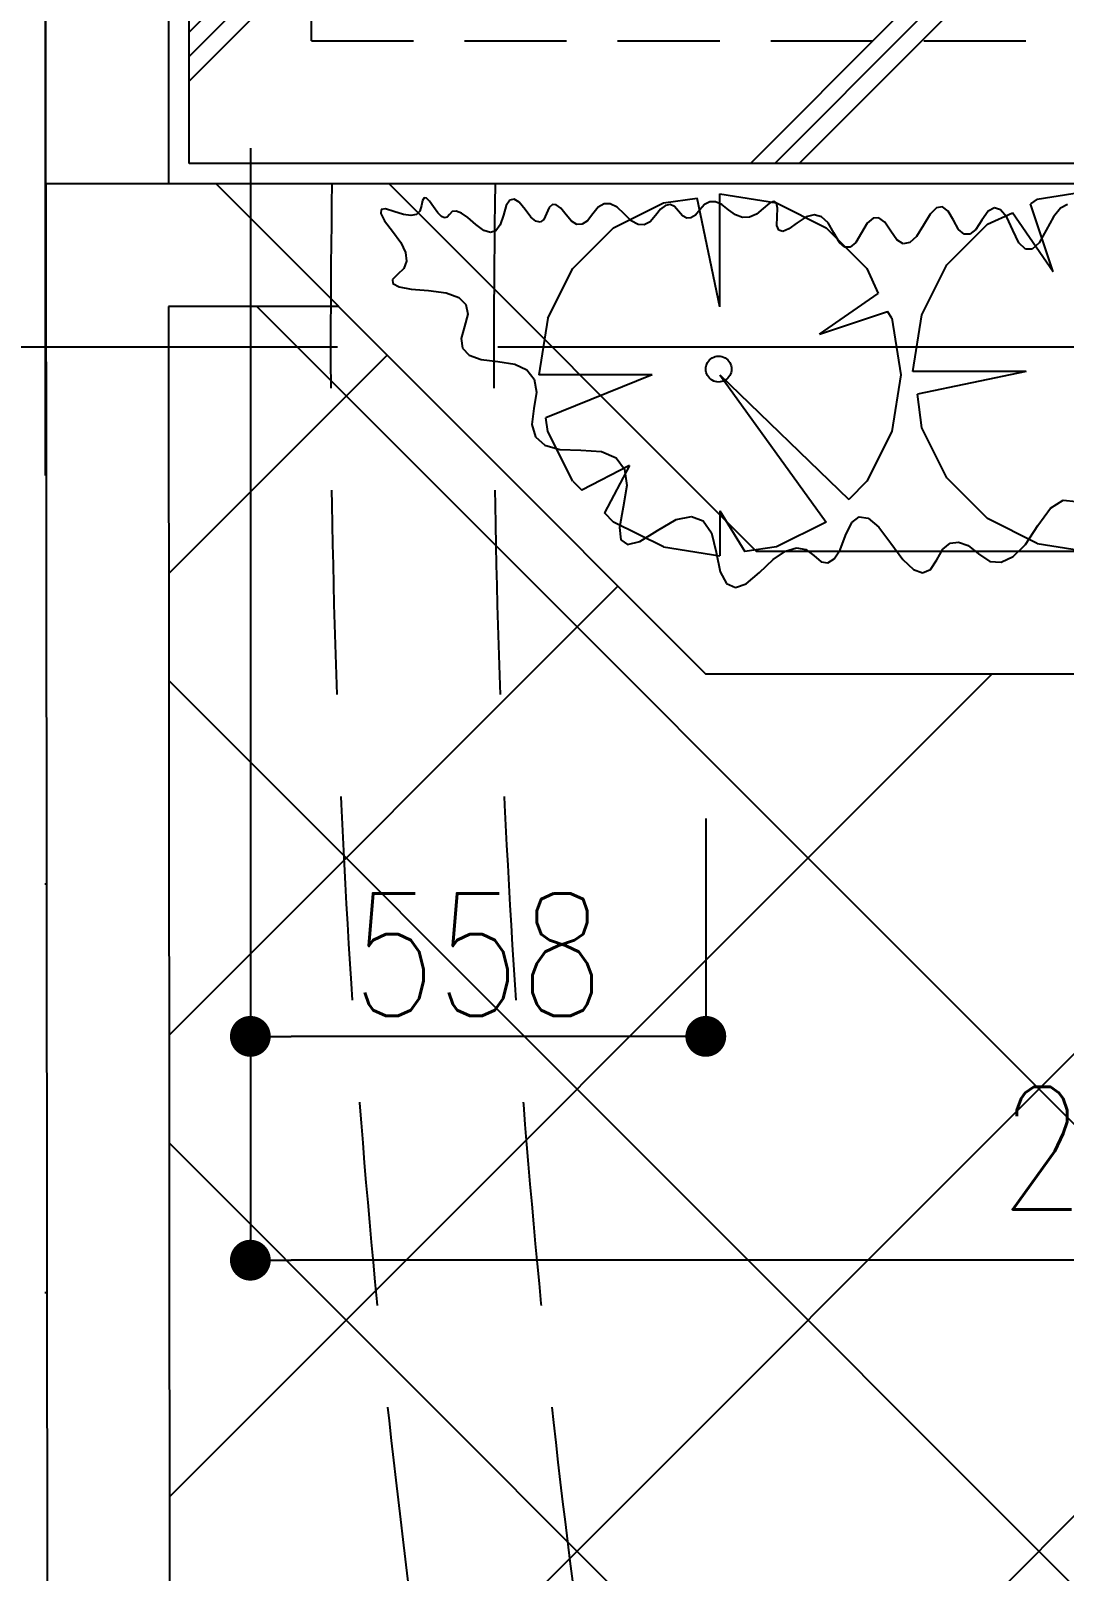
# Model space of a CAD drawing. Header units: millimetres. Extents: x 15495 to 166182, y -39946 to 18307.
# Drawn here: x 27472 to 28738, y -29577 to -27691 of the extents above; entities that cross this region are included whole.
import ezdxf

# ---------------------------------------------------------------- set-up
doc = ezdxf.new("R2010")
doc.units = ezdxf.units.MM
doc.header["$LTSCALE"] = 1000
for name, pattern in [('CENTER', [2, 1.25, -0.25, 0.25, -0.25]), ('DASHED', [0.75, 0.5, -0.25]), ('DASHED2', [0.375, 0.25, -0.125]), ('DIVIDEX2', [2.5, 1, -0.5, 0, -0.5, 0, -0.5])]:
    doc.linetypes.add(name, pattern=pattern)
doc.layers.get('0').update_dxf_attribs({"linetype": 'CONTINUOUS'})
for name, color, linetype in [('1F-A_GARD-100', 3, 'CONTINUOUS'), ('1F-A_GARD-50', 3, 'CONTINUOUS'), ('1F-A_SITE-100', 1, 'DIVIDEX2'), ('1F-A_SITE-50', 1, 'DIVIDEX2'), ('1F-E_DIM-50', 3, 'CONTINUOUS'), ('1F-E_GRID-100', 1, 'CENTER'), ('1F-E_GRID-50', 1, 'CENTER'), ('1F-F_FINI1-100', 190, 'CONTINUOUS'), ('1F-F_FINI1-50', 190, 'CONTINUOUS'), ('1F-F_HAT1-50', 9, 'CONTINUOUS'), ('1F-F_HIDE-100', 12, 'CONTINUOUS'), ('1F-F_HIDE-50', 12, 'CONTINUOUS'), ('1F-F_LAY2-100', 6, 'CONTINUOUS'), ('1F-F_LAY2-50', 6, 'CONTINUOUS'), ('1F-R_EWALL-50', 7, 'CONTINUOUS'), ('K-A_GARD', 3, 'CONTINUOUS')]:
    doc.layers.add(name, color=color, linetype=linetype)
doc.styles.add('DIM', font='romans.shx', dxfattribs={"width": 0.8, "bigfont": 'bigfont.shx'})
doc.dimstyles.new('DIM50_3_3', dxfattribs={"dimscale": 50, "dimtxt": 3, "dimasz": 1, "dimexe": 0, "dimexo": 1, "dimgap": 0.5, "dimtad": 1, "dimdec": 1, "dimdsep": 46, "dimlunit": 6, "dimtxsty": 'DIM', "dimblk1": 'DOT', "dimblk2": 'DOT', "dimsah": 1, "dimcen": 1, "dimclrd": 256, "dimclre": 256, "dimclrt": 256, "dimadec": 0, "dimazin": 0, "dimtfac": 1, "dimtdec": 1, "dimtix": 1, "dimtmove": 2, "dimatfit": 3, "dimldrblk": 'DOT', "dimfxl": 1, "dimtvp": 0.833333, "dimtolj": 1, "dimarcsym": 0})

# ---------------------------------------------------------------- blocks, each defined once
blk = doc.blocks.new('1F-BLOCK_100')
at = {"layer": '1F-A_GARD-100'}
for p, q in [((-2550.45, 6700), (-2546.37, 2116.82)), ((-2400, 6700), (-2550.45, 6700)), ((-2342, 6700), (-1742, 6100)), ((-2129.87, 6700), (-1679.87, 6250)), ((-2089.27, 6679.81), (-2090.36, 6673.49)), ((-2087.25, 6682.83), (-2089.27, 6679.81)), ((-2084.28, 6682.52), (-2087.25, 6682.83)), ((-2080.37, 6678.89), (-2084.28, 6682.52)), ((-2075.51, 6671.95), (-2080.37, 6678.89)), ((-1982.06, 6680.06), (-1986.49, 6673.47)), ((-1976.74, 6681.49), (-1982.06, 6680.06)), ((-1970.51, 6677.77), (-1976.74, 6681.49)), ((-1963.38, 6668.88), (-1970.51, 6677.77)), ((-1866.68, 6675.78), (-1873.83, 6671.6)), ((-1859, 6675.78), (-1866.68, 6675.78)), ((-1850.79, 6671.6), (-1859, 6675.78)), ((-1737.08, 6677.95), (-1743.53, 6674.76)), ((-1730.01, 6677.95), (-1737.08, 6677.95)), ((-1722.33, 6674.76), (-1730.01, 6677.95)), ((-1664.15, 6676.37), (-1671.54, 6669.9)), ((-1658.76, 6678.59), (-1664.15, 6676.37)), ((-1655.39, 6676.54), (-1658.76, 6678.59)), ((-1654.01, 6670.23), (-1655.39, 6676.54)), ((-2139.88, 6668.61), (-2140.19, 6663.8)), ((-2140.19, 6663.8), (-2135.46, 6655.01)), ((-2134.54, 6669.45), (-2139.88, 6668.61)), ((-2124.15, 6666.32), (-2134.54, 6669.45)), ((-2112.48, 6662.51), (-2124.15, 6666.32)), ((-2103.26, 6661.32), (-2112.48, 6662.51)), ((-2096.5, 6662.75), (-2103.26, 6661.32)), ((-2092.2, 6666.81), (-2096.5, 6662.75)), ((-2090.36, 6673.49), (-2092.2, 6666.81)), ((-2070.47, 6664.7), (-2075.51, 6671.95)), ((-2066.01, 6660.15), (-2070.47, 6664.7)), ((-2062.12, 6658.31), (-2066.01, 6660.15)), ((-2058.8, 6659.17), (-2062.12, 6658.31)), ((-2056.06, 6662.73), (-2058.8, 6659.17)), ((-2052.8, 6666.18), (-2056.06, 6662.73)), ((-2047.95, 6666.67), (-2052.8, 6666.18)), ((-2041.49, 6664.21), (-2047.95, 6666.67)), ((-2033.45, 6658.8), (-2041.49, 6664.21)), ((-2023.8, 6650.45), (-2033.45, 6658.8)), ((-1990.01, 6661.71), (-1993.82, 6649.79)), ((-1986.49, 6673.47), (-1990.01, 6661.71)), ((-1956.28, 6659.5), (-1963.38, 6668.88)), ((-1950.11, 6654.3), (-1956.28, 6659.5)), ((-1937.27, 6663.76), (-1940.61, 6656.43)), ((-1934.02, 6671.23), (-1937.27, 6663.76)), ((-1929.98, 6674.82), (-1934.02, 6671.23)), ((-1925.17, 6674.51), (-1929.98, 6674.82)), ((-1919.58, 6670.31), (-1925.17, 6674.51)), ((-1913.21, 6662.22), (-1919.58, 6670.31)), ((-1906.49, 6654.24), (-1913.21, 6662.22)), ((-1880.44, 6663.25), (-1886.83, 6654.85)), ((-1873.83, 6671.6), (-1880.44, 6663.25)), ((-1842.04, 6663.25), (-1850.79, 6671.6)), ((-1833.3, 6654.81), (-1842.04, 6663.25)), ((-1803.64, 6661.2), (-1810.26, 6653.58)), ((-1797.43, 6669.12), (-1803.64, 6661.2)), ((-1791.52, 6673.65), (-1797.43, 6669.12)), ((-1785.88, 6674.78), (-1791.52, 6673.65)), ((-1780.54, 6672.5), (-1785.88, 6674.78)), ((-1775.48, 6666.83), (-1780.54, 6672.5)), ((-1770.5, 6660.99), (-1775.48, 6666.83)), ((-1765.4, 6658.23), (-1770.5, 6660.99)), ((-1760.18, 6658.54), (-1765.4, 6658.23)), ((-1754.84, 6661.92), (-1760.18, 6658.54)), ((-1749.37, 6668.37), (-1754.84, 6661.92)), ((-1743.53, 6674.76), (-1749.37, 6668.37)), ((-1714.04, 6668.37), (-1722.33, 6674.76)), ((-1705.46, 6662.04), (-1714.04, 6668.37)), ((-1696.92, 6659.03), (-1705.46, 6662.04)), ((-1688.42, 6659.33), (-1696.92, 6659.03)), ((-1679.96, 6662.96), (-1688.42, 6659.33)), ((-1671.54, 6669.9), (-1679.96, 6662.96)), ((-1654.98, 6649.22), (-1654.65, 6659.66)), ((-1654.65, 6659.66), (-1654.01, 6670.23)), ((-1619.09, 6659.87), (-1630.07, 6652.49)), ((-1609.1, 6662.32), (-1619.09, 6659.87)), ((-1600.09, 6659.87), (-1609.1, 6662.32)), ((-1592.06, 6652.49), (-1600.09, 6659.87)), ((-1537.13, 6658.23), (-1544.22, 6652.08)), ((-1529.97, 6658.64), (-1537.13, 6658.23)), ((-1522.72, 6653.31), (-1529.97, 6658.64)), ((-1467.09, 6663.1), (-1475.45, 6649.42)), ((-1459.23, 6670.56), (-1467.09, 6663.1)), ((-1451.86, 6671.79), (-1459.23, 6670.56)), ((-1444.97, 6666.79), (-1451.86, 6671.79)), ((-1438.58, 6655.57), (-1444.97, 6666.79)), ((-1396.03, 6666.54), (-1403.77, 6655.57)), ((-1388.37, 6670.8), (-1396.03, 6666.54)), ((-1380.79, 6668.35), (-1388.37, 6670.8)), ((-1373.29, 6659.17), (-1380.79, 6668.35)), ((-1365.88, 6643.28), (-1373.29, 6659.17)), ((-1316.03, 6659.62), (-1324.92, 6643.28)), ((-1307.39, 6670.15), (-1316.03, 6659.62)), ((-1298.99, 6674.86), (-1307.39, 6670.15)), ((-2135.46, 6655.01), (-2125.69, 6642.25)), ((-2125.69, 6642.25), (-2115.61, 6628.33)), ((-2014.09, 6643.03), (-2023.8, 6650.45)), ((-2005.86, 6640.45), (-2014.09, 6643.03)), ((-1999.1, 6642.71), (-2005.86, 6640.45)), ((-1993.82, 6649.79), (-1999.1, 6642.71)), ((-1944.89, 6653.27), (-1950.11, 6654.3)), ((-1940.61, 6656.43), (-1944.89, 6653.27)), ((-1899.86, 6650.34), (-1906.49, 6654.24)), ((-1893.3, 6650.55), (-1899.86, 6650.34)), ((-1886.83, 6654.85), (-1893.3, 6650.55)), ((-1825.08, 6650.39), (-1833.3, 6654.81)), ((-1817.4, 6649.98), (-1825.08, 6650.39)), ((-1810.26, 6653.58), (-1817.4, 6649.98)), ((-1652.68, 6643.28), (-1654.98, 6649.22)), ((-1647.77, 6641.84), (-1652.68, 6643.28)), ((-1640.23, 6644.92), (-1647.77, 6641.84)), ((-1630.07, 6652.49), (-1640.23, 6644.92)), ((-1585.02, 6640.21), (-1592.06, 6652.49)), ((-1578.42, 6628.41), (-1585.02, 6640.21)), ((-1551.22, 6640.21), (-1558.15, 6628.41)), ((-1544.22, 6652.08), (-1551.22, 6640.21)), ((-1515.38, 6642.25), (-1522.72, 6653.31)), ((-1507.89, 6631.4), (-1515.38, 6642.25)), ((-1475.45, 6649.42), (-1483.93, 6635.7)), ((-1432.28, 6644.1), (-1438.58, 6655.57)), ((-1425.64, 6638.36), (-1432.28, 6644.1)), ((-1418.68, 6638.36), (-1425.64, 6638.36)), ((-1411.39, 6644.1), (-1418.68, 6638.36)), ((-1403.77, 6655.57), (-1411.39, 6644.1)), ((-1358.34, 6627.88), (-1365.88, 6643.28)), ((-1324.92, 6643.28), (-1333.77, 6627.88)), ((-2115.61, 6628.33), (-2109.96, 6616.04)), ((-1571.75, 6622.51), (-1578.42, 6628.41)), ((-1564.99, 6622.51), (-1571.75, 6622.51)), ((-1558.15, 6628.41), (-1564.99, 6622.51)), ((-1500.15, 6626.69), (-1507.89, 6631.4)), ((-1492.16, 6628.12), (-1500.15, 6626.69)), ((-1483.93, 6635.7), (-1492.16, 6628.12)), ((-1350.48, 6620.18), (-1358.34, 6627.88)), ((-1342.29, 6620.18), (-1350.48, 6620.18)), ((-1333.77, 6627.88), (-1342.29, 6620.18)), ((-2108.73, 6605.39), (-2111.93, 6596.38)), ((-2109.96, 6616.04), (-2108.73, 6605.39)), ((-2119.54, 6589.01), (-2125.89, 6582.99)), ((-2125.89, 6582.99), (-2125.28, 6578.03)), ((-2111.93, 6596.38), (-2119.54, 6589.01)), ((-2125.28, 6578.03), (-2117.7, 6574.14)), ((-2117.7, 6574.14), (-2103.16, 6571.31)), ((-2103.16, 6571.31), (-2081.66, 6569.55)), ((-2081.66, 6569.55), (-2059.91, 6566.81)), ((-2059.91, 6566.81), (-2044.63, 6561.03)), ((-2400.32, 6550), (-2396.5, 2266.69)), ((-2192, 6550), (-2400.32, 6550)), ((-2044.63, 6561.03), (-2035.82, 6552.22)), ((-2035.82, 6552.22), (-2033.49, 6540.39)), ((-2037.62, 6525.52), (-2041.88, 6510.69)), ((-2033.49, 6540.39), (-2037.62, 6525.52)), ((-2041.88, 6510.69), (-2039.92, 6498.98)), ((-2039.92, 6498.98), (-2031.73, 6490.37)), ((-2031.73, 6490.37), (-2017.31, 6484.89)), ((-2017.31, 6484.89), (-1996.66, 6482.51)), ((-1996.66, 6482.51), (-1975.9, 6479.56)), ((-1975.9, 6479.56), (-1961.11, 6472.35)), ((-1961.11, 6472.35), (-1952.3, 6460.88)), ((-1952.3, 6460.88), (-1949.48, 6445.15)), ((-1949.48, 6445.15), (-1952.63, 6425.17)), ((-1952.63, 6425.17), (-1955.25, 6405.42)), ((-1955.25, 6405.42), (-1950.83, 6390.43)), ((-1950.83, 6390.43), (-1939.36, 6380.19)), ((-1939.36, 6380.19), (-1920.85, 6374.7)), ((-1920.85, 6374.7), (-1895.29, 6373.97)), ((-1895.29, 6373.97), (-1869.93, 6372.49)), ((-1869.93, 6372.49), (-1852.03, 6364.79)), ((-1852.03, 6364.79), (-1841.59, 6350.86)), ((-1841.59, 6350.86), (-1838.6, 6330.71)), ((-1838.6, 6330.71), (-1843.06, 6304.33)), ((-1843.06, 6304.33), (-1847.94, 6279.59)), ((-1335.16, 6281.81), (-1319.6, 6303.11)), ((-1319.6, 6303.11), (-1304.03, 6312.94)), ((-1304.03, 6312.94), (-1288.47, 6311.3)), ((-1847.94, 6279.59), (-1846.18, 6264.36)), ((-1801.08, 6275.66), (-1778.22, 6289.02)), ((-1778.22, 6289.02), (-1759.63, 6293.03)), ((-1759.63, 6293.03), (-1745.29, 6287.7)), ((-1745.29, 6287.7), (-1735.22, 6273.04)), ((-1570.68, 6269.52), (-1563.23, 6285.53)), ((-1563.23, 6285.53), (-1553.97, 6292.62)), ((-1553.97, 6292.62), (-1542.91, 6290.78)), ((-1542.91, 6290.78), (-1530.05, 6280)), ((-1530.05, 6280), (-1515.38, 6260.3)), ((-1350.52, 6258.79), (-1335.16, 6281.81)), ((-1846.18, 6264.36), (-1837.78, 6258.62)), ((-1837.78, 6258.62), (-1822.75, 6262.39)), ((-1822.75, 6262.39), (-1801.08, 6275.66)), ((-1735.22, 6273.04), (-1729.4, 6249.04)), ((-1577.48, 6252.15), (-1570.68, 6269.52)), ((-1442.52, 6260.14), (-1432.28, 6261.57)), ((-1432.28, 6261.57), (-1420.73, 6257.19)), ((-1729.4, 6249.04), (-1724.32, 6225.12)), ((-100, 6250), (-1679.87, 6250)), ((-1659.4, 6240.35), (-1644.37, 6250.35)), ((-1644.37, 6250.35), (-1631.06, 6254.44)), ((-1631.06, 6254.44), (-1619.46, 6252.64)), ((-1619.46, 6252.64), (-1609.59, 6244.94)), ((-1609.59, 6244.94), (-1600.83, 6237.41)), ((-1584.77, 6241.01), (-1577.48, 6252.15)), ((-1515.38, 6260.3), (-1500.68, 6240.15)), ((-1459.06, 6239.82), (-1451.45, 6252.89)), ((-1451.45, 6252.89), (-1442.52, 6260.14)), ((-1420.73, 6257.19), (-1407.86, 6246.99)), ((-1407.86, 6246.99), (-1394.14, 6237.9)), ((-1380.01, 6236.83), (-1365.47, 6243.8)), ((-1365.47, 6243.8), (-1350.52, 6258.79)), ((-1724.32, 6225.12), (-1716.46, 6210.7)), ((-1692.37, 6210.37), (-1676.15, 6224.46)), ((-1676.15, 6224.46), (-1659.4, 6240.35)), ((-1600.83, 6237.41), (-1592.55, 6236.1)), ((-1592.55, 6236.1), (-1584.77, 6241.01)), ((-1500.68, 6240.15), (-1487.7, 6228.03)), ((-1487.7, 6228.03), (-1476.43, 6223.93)), ((-1476.43, 6223.93), (-1466.89, 6227.86)), ((-1466.89, 6227.86), (-1459.06, 6239.82)), ((-1394.14, 6237.9), (-1380.01, 6236.83)), ((-1716.46, 6210.7), (-1705.81, 6205.78)), ((-1705.81, 6205.78), (-1692.37, 6210.37)), ((-100, 6100), (-1742, 6100))]:
    blk.add_line(p, q, dxfattribs=at)
at = {"layer": '1F-A_SITE-100'}
blk.add_line((-2553.09, -3657.71), (-2549.38, 10900.29), dxfattribs=at)
at = {"layer": '1F-E_GRID-100'}
blk.add_line((33306.62, 6500), (-7802.04, 6500), dxfattribs=at)
at = {"layer": '1F-F_FINI1-100'}
for p, q in [((-2400, 6700), (-2400, 7700)), ((-100, 6700), (-2400, 6700))]:
    blk.add_line(p, q, dxfattribs=at)
at = {"layer": '1F-F_HIDE-100', "linetype": 'DASHED', "ltscale": 0.5}
for centre, radius, start, end in [((9899.62, 6500.28), 12101.28, 179.054353, 208.640437), ((9899.06, 6500.28), 11900.72, 179.038424, 209.169142)]:
    blk.add_arc(centre, radius, start, end, dxfattribs=at)
at = {"layer": '1F-F_LAY2-100'}
for p, q in [((-2292, 6550), (865.37, 3392.64)), ((-2400.03, 6222.96), (-2132.49, 6490.5)), ((-2399.52, 5657.78), (-1849.65, 6207.65)), ((-2399.91, 6092.22), (519.52, 3172.79)), ((-2399.02, 5092.6), (-1391.62, 6100)), ((-2398.52, 4527.42), (-825.93, 6100)), ((-2398.01, 3962.24), (-260.25, 6100)), ((-2399.4, 5526.04), (229.31, 2897.32))]:
    blk.add_line(p, q, dxfattribs=at)
blk = doc.blocks.new('WOOD')
at = {"layer": 'K-A_GARD'}
for p, q in [((-130.284, 180.18), (-69.3, 210.672)), ((-69.3, 210.672), (-52.668, 213.444)), ((0, 83.16), (-52.668, 213.444)), ((0, 83.16), (0, 221.76)), ((69.3, 210.672), (0, 221.76)), ((69.3, 210.672), (130.284, 180.18)), ((-130.284, 180.18), (-141.372, 169.092)), ((130.284, 180.18), (180.18, 130.284)), ((-110.88, 110.88), (-141.372, 169.092)), ((-180.18, 130.284), (-169.092, 141.372)), ((-110.88, 110.88), (-169.092, 141.372)), ((-210.672, 69.3), (-180.18, 130.284)), ((180.18, 130.284), (210.672, 69.3)), ((-210.672, 69.3), (-221.76, 0)), ((210.672, 69.3), (216.216, 27.72)), ((83.16, 0), (216.216, 27.72)), ((-166.32, 0), (-221.76, 0)), ((-166.32, 0), (-216.216, -30.492)), ((0, 0), (-180.18, -130.284)), ((0, 0), (-152.46, -158.004)), ((-8.776, 1.563), (-8.6405, 3.6305)), ((-8.6405, -0.5045), (-8.776, 1.563)), ((-8.6405, 3.6305), (-8.236, 5.6625)), ((-8.236, 5.6625), (-7.57, 7.6245)), ((-7.57, 7.6245), (-6.6535, 9.483)), ((-6.6535, 9.483), (-5.503, 11.206)), ((-5.503, 11.206), (-4.1365, 12.7635)), ((-4.1365, 12.7635), (-2.5785, 14.13)), ((-2.5785, 14.13), (-0.856, 15.2805)), ((-0.856, 15.2805), (1.002, 16.197)), ((1.002, 16.197), (2.9645, 16.863)), ((2.9645, 16.863), (4.996, 17.2675)), ((4.996, 17.2675), (7.064, 17.403)), ((7.064, 17.403), (9.1315, 17.2675)), ((9.1315, 17.2675), (11.1635, 16.863)), ((11.1635, 16.863), (13.126, 16.197)), ((13.126, 16.197), (14.984, 15.2805)), ((14.984, 15.2805), (16.707, 14.13)), ((16.707, 14.13), (18.264, 12.7635)), ((18.264, 12.7635), (19.6305, 11.206)), ((19.6305, 11.206), (20.7815, 9.483)), ((20.7815, 9.483), (21.698, 7.6245)), ((21.698, 7.6245), (22.364, 5.6625)), ((22.364, 5.6625), (22.7685, 3.6305)), ((22.7685, 3.6305), (22.904, 1.563)), ((22.904, 1.563), (22.7685, -0.5045)), ((83.16, 0), (221.76, 0)), ((221.76, 0), (210.672, -69.3)), ((-8.236, -2.5365), (-8.6405, -0.5045)), ((-7.57, -4.4985), (-8.236, -2.5365)), ((-6.6535, -6.357), (-7.57, -4.4985)), ((-5.503, -8.0795), (-6.6535, -6.357)), ((-4.1365, -9.6375), (-5.503, -8.0795)), ((-2.5785, -11.0035), (-4.1365, -9.6375)), ((-0.856, -12.1545), (-2.5785, -11.0035)), ((1.002, -13.071), (-0.856, -12.1545)), ((2.9645, -13.737), (1.002, -13.071)), ((4.996, -14.1415), (2.9645, -13.737)), ((7.064, -14.277), (4.996, -14.1415)), ((9.1315, -14.1415), (7.064, -14.277)), ((11.1635, -13.737), (9.1315, -14.1415)), ((13.126, -13.071), (11.1635, -13.737)), ((14.984, -12.1545), (13.126, -13.071)), ((16.707, -11.0035), (14.984, -12.1545)), ((18.264, -9.6375), (16.707, -11.0035)), ((19.6305, -8.0795), (18.264, -9.6375)), ((20.7815, -6.357), (19.6305, -8.0795)), ((21.698, -4.4985), (20.7815, -6.357)), ((22.364, -2.5365), (21.698, -4.4985)), ((22.7685, -0.5045), (22.364, -2.5365)), ((-210.672, -69.3), (-216.216, -30.492)), ((-180.18, -130.284), (-210.672, -69.3)), ((210.672, -69.3), (180.18, -130.284)), ((49.896, -121.968), (99.792, -194.04)), ((49.896, -121.968), (77.616, -205.128)), ((180.18, -130.284), (130.284, -180.18)), ((-130.284, -180.18), (-152.46, -158.004)), ((-69.3, -210.672), (-130.284, -180.18)), ((130.284, -180.18), (99.792, -194.04)), ((69.3, -210.672), (77.616, -205.128)), ((0, -221.76), (-69.3, -210.672)), ((69.3, -210.672), (0, -221.76))]:
    blk.add_line(p, q, dxfattribs=at)
blk = doc.blocks.new('DOT')
at = {"color": 0, "linetype": 'ByBlock'}
blk.add_line((-0.5, 0), (-1, 0), dxfattribs=at)
at = {"color": 0, "linetype": 'ByBlock', "const_width": 0.5}
blk.add_lwpolyline([(-0.25, 0, 1), (0.25, 0, 1)], format="xyb", close=True, dxfattribs=at)
blk = doc.blocks.new('*D886')
at = {"layer": '1F-E_DIM-50', "lineweight": -2}
for p, q in [((27740.7, -27834.9), (27740.7, -29196.3)), ((30040.7, -29146.8), (30040.7, -29196.3)), ((29990.7, -29196.3), (27790.7, -29196.3))]:
    blk.add_line(p, q, dxfattribs=at)
at = {"layer": '1F-E_DIM-50', "lineweight": -2, "xscale": 50, "yscale": 50, "zscale": 50, "rotation": 180}
blk.add_blockref('DOT', (27740.7, -29196.3), dxfattribs=at)
at = {"layer": '1F-E_DIM-50', "lineweight": -2, "xscale": 50, "yscale": 50, "zscale": 50}
blk.add_blockref('DOT', (30040.7, -29196.3), dxfattribs=at)
at = {"layer": '1F-E_DIM-50', "insert": (28890.7, -29082), "char_height": 150, "attachment_point": 5, "style": 'DIM'}
blk.add_mtext('\\A1;2,300', dxfattribs=at)
blk = doc.blocks.new('_DOT')
at = {"color": 0, "linetype": 'ByBlock'}
blk.add_line((-0.5, 0), (-1, 0), dxfattribs=at)
at = {"color": 0, "linetype": 'ByBlock', "const_width": 0.5}
blk.add_lwpolyline([(-0.25, 0, 1), (0.25, 0, 1)], format="xyb", close=True, dxfattribs=at)
blk = doc.blocks.new('*D889')
at = {"layer": '1F-E_DIM-50', "lineweight": -2}
for p, q in [((27740.7, -28576.1), (27740.7, -28922.3)), ((28298.7, -28655.7), (28298.7, -28922.3)), ((28248.7, -28922.3), (27790.7, -28922.3))]:
    blk.add_line(p, q, dxfattribs=at)
at = {"layer": '1F-E_DIM-50', "lineweight": -2, "xscale": 50, "yscale": 50, "zscale": 50, "rotation": 180}
blk.add_blockref('DOT', (27740.7, -28922.3), dxfattribs=at)
at = {"layer": '1F-E_DIM-50', "lineweight": -2, "xscale": 50, "yscale": 50, "zscale": 50}
blk.add_blockref('DOT', (28298.7, -28922.3), dxfattribs=at)
at = {"layer": '1F-E_DIM-50', "insert": (28019.7, -28822.3), "char_height": 150, "attachment_point": 5, "style": 'DIM'}
blk.add_mtext('\\A1;558', dxfattribs=at)
blk = doc.blocks.new('1F-BLOCK_50')
at = {"layer": '1F-F_HAT1-50'}
h = blk.add_hatch(dxfattribs=at)
h.set_pattern_fill('RC4', color=256, scale=30, style=0)
h.set_pattern_definition([(45, (-28400.75, 19761.25), (-424.264, 424.264), []), (45, (-28370.75, 19761.25), (-424.264, 424.264), []), (45, (-28340.75, 19761.25), (-424.264, 424.264), [])])
h.paths.add_polyline_path([(-75, 6875), (-2225, 6875), (-2225, 7525), (-1975, 7525), (-1975, 7705), (-2050, 7705), (-2050, 7730), (-2130, 7730), (-2130, 7675), (-2375, 7675), (-2375, 6725), (-75, 6725)])
h.paths.add_polyline_path([(425, 8366.2), (400, 8369.49), (400, 7800.39, -0.0006455), (400, 7799.61), (400, 6900), (0, 6900), (0, 6875), (425, 6875)])
h.paths.add_polyline_path([(0, 6900), (-2200, 6900), (-2200, 7500), (-1950, 7500), (-1950, 7705), (-1975, 7705), (-1975, 7525), (-2225, 7525), (-2225, 6875), (0, 6875)])
at = {"layer": '1F-A_GARD-50'}
for p, q in [((-2550.45, 6700), (-2546.37, 2117.02)), ((-2400, 6700), (-2550.45, 6700)), ((-2342, 6700), (-1742, 6100)), ((-2129.87, 6700), (-1679.87, 6250)), ((-2089.27, 6679.81), (-2090.36, 6673.49)), ((-2087.25, 6682.83), (-2089.27, 6679.81)), ((-2084.28, 6682.52), (-2087.25, 6682.83)), ((-2080.37, 6678.89), (-2084.28, 6682.52)), ((-2075.51, 6671.95), (-2080.37, 6678.89)), ((-1982.06, 6680.06), (-1986.49, 6673.47)), ((-1976.74, 6681.49), (-1982.06, 6680.06)), ((-1970.51, 6677.77), (-1976.74, 6681.49)), ((-1963.38, 6668.88), (-1970.51, 6677.77)), ((-1866.68, 6675.78), (-1873.82, 6671.6)), ((-1859, 6675.78), (-1866.68, 6675.78)), ((-1850.78, 6671.6), (-1859, 6675.78)), ((-1737.08, 6677.95), (-1743.53, 6674.76)), ((-1730.01, 6677.95), (-1737.08, 6677.95)), ((-1722.33, 6674.76), (-1730.01, 6677.95)), ((-1664.15, 6676.37), (-1671.54, 6669.9)), ((-1658.76, 6678.59), (-1664.15, 6676.37)), ((-1655.39, 6676.54), (-1658.76, 6678.59)), ((-1654.01, 6670.23), (-1655.39, 6676.54)), ((-2139.88, 6668.61), (-2140.19, 6663.8)), ((-2140.19, 6663.8), (-2135.46, 6655.01)), ((-2134.54, 6669.45), (-2139.88, 6668.61)), ((-2124.15, 6666.32), (-2134.54, 6669.45)), ((-2112.48, 6662.51), (-2124.15, 6666.32)), ((-2103.26, 6661.32), (-2112.48, 6662.51)), ((-2096.5, 6662.75), (-2103.26, 6661.32)), ((-2092.2, 6666.81), (-2096.5, 6662.75)), ((-2090.36, 6673.49), (-2092.2, 6666.81)), ((-2070.47, 6664.7), (-2075.51, 6671.95)), ((-2066.01, 6660.15), (-2070.47, 6664.7)), ((-2062.12, 6658.31), (-2066.01, 6660.15)), ((-2058.8, 6659.17), (-2062.12, 6658.31)), ((-2056.06, 6662.73), (-2058.8, 6659.17)), ((-2052.8, 6666.18), (-2056.06, 6662.73)), ((-2047.95, 6666.67), (-2052.8, 6666.18)), ((-2041.49, 6664.21), (-2047.95, 6666.67)), ((-2033.45, 6658.8), (-2041.49, 6664.21)), ((-2023.8, 6650.45), (-2033.45, 6658.8)), ((-1990.01, 6661.71), (-1993.82, 6649.79)), ((-1986.49, 6673.47), (-1990.01, 6661.71)), ((-1956.28, 6659.5), (-1963.38, 6668.88)), ((-1950.11, 6654.3), (-1956.28, 6659.5)), ((-1937.27, 6663.76), (-1940.61, 6656.43)), ((-1934.02, 6671.23), (-1937.27, 6663.76)), ((-1929.98, 6674.82), (-1934.02, 6671.23)), ((-1925.17, 6674.51), (-1929.98, 6674.82)), ((-1919.58, 6670.31), (-1925.17, 6674.51)), ((-1913.21, 6662.22), (-1919.58, 6670.31)), ((-1906.49, 6654.24), (-1913.21, 6662.22)), ((-1880.44, 6663.25), (-1886.83, 6654.85)), ((-1873.82, 6671.6), (-1880.44, 6663.25)), ((-1842.04, 6663.25), (-1850.78, 6671.6)), ((-1833.3, 6654.81), (-1842.04, 6663.25)), ((-1803.64, 6661.2), (-1810.26, 6653.58)), ((-1797.43, 6669.12), (-1803.64, 6661.2)), ((-1791.52, 6673.65), (-1797.43, 6669.12)), ((-1785.88, 6674.78), (-1791.52, 6673.65)), ((-1780.54, 6672.5), (-1785.88, 6674.78)), ((-1775.48, 6666.83), (-1780.54, 6672.5)), ((-1770.5, 6660.99), (-1775.48, 6666.83)), ((-1765.4, 6658.23), (-1770.5, 6660.99)), ((-1760.18, 6658.54), (-1765.4, 6658.23)), ((-1754.84, 6661.92), (-1760.18, 6658.54)), ((-1749.37, 6668.37), (-1754.84, 6661.92)), ((-1743.53, 6674.76), (-1749.37, 6668.37)), ((-1714.04, 6668.37), (-1722.33, 6674.76)), ((-1705.46, 6662.04), (-1714.04, 6668.37)), ((-1696.92, 6659.03), (-1705.46, 6662.04)), ((-1688.42, 6659.33), (-1696.92, 6659.03)), ((-1679.96, 6662.96), (-1688.42, 6659.33)), ((-1671.54, 6669.9), (-1679.96, 6662.96)), ((-1654.98, 6649.22), (-1654.65, 6659.66)), ((-1654.65, 6659.66), (-1654.01, 6670.23)), ((-1619.09, 6659.87), (-1630.07, 6652.49)), ((-1609.1, 6662.32), (-1619.09, 6659.87)), ((-1600.09, 6659.87), (-1609.1, 6662.32)), ((-1592.06, 6652.49), (-1600.09, 6659.87)), ((-1537.13, 6658.23), (-1544.22, 6652.08)), ((-1529.97, 6658.64), (-1537.13, 6658.23)), ((-1522.72, 6653.31), (-1529.97, 6658.64)), ((-1467.09, 6663.1), (-1475.45, 6649.42)), ((-1459.23, 6670.56), (-1467.09, 6663.1)), ((-1451.86, 6671.79), (-1459.23, 6670.56)), ((-1444.97, 6666.79), (-1451.86, 6671.79)), ((-1438.58, 6655.57), (-1444.97, 6666.79)), ((-1396.03, 6666.54), (-1403.77, 6655.57)), ((-1388.37, 6670.8), (-1396.03, 6666.54)), ((-1380.79, 6668.35), (-1388.37, 6670.8)), ((-1373.29, 6659.17), (-1380.79, 6668.35)), ((-1365.88, 6643.28), (-1373.29, 6659.17)), ((-1316.03, 6659.62), (-1324.92, 6643.28)), ((-1307.39, 6670.15), (-1316.03, 6659.62)), ((-1298.99, 6674.86), (-1307.39, 6670.15)), ((-2135.46, 6655.01), (-2125.69, 6642.25)), ((-2125.69, 6642.25), (-2115.61, 6628.33)), ((-2014.09, 6643.03), (-2023.8, 6650.45)), ((-2005.86, 6640.45), (-2014.09, 6643.03)), ((-1999.1, 6642.71), (-2005.86, 6640.45)), ((-1993.82, 6649.79), (-1999.1, 6642.71)), ((-1944.89, 6653.27), (-1950.11, 6654.3)), ((-1940.61, 6656.43), (-1944.89, 6653.27)), ((-1899.86, 6650.34), (-1906.49, 6654.24)), ((-1893.3, 6650.55), (-1899.86, 6650.34)), ((-1886.83, 6654.85), (-1893.3, 6650.55)), ((-1825.08, 6650.39), (-1833.3, 6654.81)), ((-1817.4, 6649.98), (-1825.08, 6650.39)), ((-1810.26, 6653.58), (-1817.4, 6649.98)), ((-1652.68, 6643.28), (-1654.98, 6649.22)), ((-1647.77, 6641.84), (-1652.68, 6643.28)), ((-1640.23, 6644.92), (-1647.77, 6641.84)), ((-1630.07, 6652.49), (-1640.23, 6644.92)), ((-1585.02, 6640.21), (-1592.06, 6652.49)), ((-1578.42, 6628.41), (-1585.02, 6640.21)), ((-1551.22, 6640.21), (-1558.15, 6628.41)), ((-1544.22, 6652.08), (-1551.22, 6640.21)), ((-1515.38, 6642.25), (-1522.72, 6653.31)), ((-1507.89, 6631.4), (-1515.38, 6642.25)), ((-1475.45, 6649.42), (-1483.93, 6635.7)), ((-1432.28, 6644.1), (-1438.58, 6655.57)), ((-1425.64, 6638.36), (-1432.28, 6644.1)), ((-1418.68, 6638.36), (-1425.64, 6638.36)), ((-1411.39, 6644.1), (-1418.68, 6638.36)), ((-1403.77, 6655.57), (-1411.39, 6644.1)), ((-1358.34, 6627.88), (-1365.88, 6643.28)), ((-1324.92, 6643.28), (-1333.77, 6627.88)), ((-2115.61, 6628.33), (-2109.96, 6616.04)), ((-1571.75, 6622.51), (-1578.42, 6628.41)), ((-1564.99, 6622.51), (-1571.75, 6622.51)), ((-1558.15, 6628.41), (-1564.99, 6622.51)), ((-1500.15, 6626.69), (-1507.89, 6631.4)), ((-1492.16, 6628.12), (-1500.15, 6626.69)), ((-1483.93, 6635.7), (-1492.16, 6628.12)), ((-1350.48, 6620.18), (-1358.34, 6627.88)), ((-1342.29, 6620.18), (-1350.48, 6620.18)), ((-1333.77, 6627.88), (-1342.29, 6620.18)), ((-2108.73, 6605.39), (-2111.93, 6596.38)), ((-2109.96, 6616.04), (-2108.73, 6605.39)), ((-2119.54, 6589.01), (-2125.89, 6582.99)), ((-2125.89, 6582.99), (-2125.28, 6578.03)), ((-2111.93, 6596.38), (-2119.54, 6589.01)), ((-2125.28, 6578.03), (-2117.7, 6574.14)), ((-2117.7, 6574.14), (-2103.16, 6571.31)), ((-2103.16, 6571.31), (-2081.66, 6569.55)), ((-2081.66, 6569.55), (-2059.91, 6566.81)), ((-2059.91, 6566.81), (-2044.63, 6561.03)), ((-2400.32, 6550), (-2396.5, 2266.69)), ((-2192, 6550), (-2400.32, 6550)), ((-2044.63, 6561.03), (-2035.82, 6552.22)), ((-2035.82, 6552.22), (-2033.49, 6540.39)), ((-2037.62, 6525.52), (-2041.88, 6510.69)), ((-2033.49, 6540.39), (-2037.62, 6525.52)), ((-2041.88, 6510.69), (-2039.92, 6498.98)), ((-2039.92, 6498.98), (-2031.73, 6490.37)), ((-2031.73, 6490.37), (-2017.31, 6484.89)), ((-2017.31, 6484.89), (-1996.66, 6482.51)), ((-1996.66, 6482.51), (-1975.9, 6479.56)), ((-1975.9, 6479.56), (-1961.11, 6472.35)), ((-1961.11, 6472.35), (-1952.3, 6460.88)), ((-1952.3, 6460.88), (-1949.48, 6445.15)), ((-1949.48, 6445.15), (-1952.63, 6425.17)), ((-1952.63, 6425.17), (-1955.25, 6405.42)), ((-1955.25, 6405.42), (-1950.83, 6390.43)), ((-1950.83, 6390.43), (-1939.36, 6380.19)), ((-1939.36, 6380.19), (-1920.85, 6374.7)), ((-1920.85, 6374.7), (-1895.29, 6373.97)), ((-1895.29, 6373.97), (-1869.93, 6372.49)), ((-1869.93, 6372.49), (-1852.03, 6364.79)), ((-1852.03, 6364.79), (-1841.59, 6350.86)), ((-1841.59, 6350.86), (-1838.6, 6330.71)), ((-1838.6, 6330.71), (-1843.06, 6304.33)), ((-1843.06, 6304.33), (-1847.94, 6279.59)), ((-1335.16, 6281.81), (-1319.6, 6303.11)), ((-1319.6, 6303.11), (-1304.03, 6312.94)), ((-1304.03, 6312.94), (-1288.47, 6311.3)), ((-1847.94, 6279.59), (-1846.18, 6264.36)), ((-1801.08, 6275.66), (-1778.22, 6289.02)), ((-1778.22, 6289.02), (-1759.63, 6293.03)), ((-1759.63, 6293.03), (-1745.29, 6287.7)), ((-1745.29, 6287.7), (-1735.22, 6273.04)), ((-1570.68, 6269.52), (-1563.23, 6285.53)), ((-1563.23, 6285.53), (-1553.97, 6292.62)), ((-1553.97, 6292.62), (-1542.91, 6290.78)), ((-1542.91, 6290.78), (-1530.05, 6280)), ((-1530.05, 6280), (-1515.38, 6260.3)), ((-1350.52, 6258.79), (-1335.16, 6281.81)), ((-1846.18, 6264.36), (-1837.78, 6258.62)), ((-1837.78, 6258.62), (-1822.75, 6262.39)), ((-1822.75, 6262.39), (-1801.08, 6275.66)), ((-1735.22, 6273.04), (-1729.4, 6249.04)), ((-1577.48, 6252.15), (-1570.68, 6269.52)), ((-1442.52, 6260.14), (-1432.28, 6261.57)), ((-1432.28, 6261.57), (-1420.73, 6257.19)), ((-1729.4, 6249.04), (-1724.32, 6225.12)), ((-100, 6250), (-1679.87, 6250)), ((-1659.4, 6240.35), (-1644.37, 6250.35)), ((-1644.37, 6250.35), (-1631.06, 6254.44)), ((-1631.06, 6254.44), (-1619.46, 6252.64)), ((-1619.46, 6252.64), (-1609.59, 6244.94)), ((-1609.59, 6244.94), (-1600.83, 6237.41)), ((-1584.77, 6241.01), (-1577.48, 6252.15)), ((-1515.38, 6260.3), (-1500.68, 6240.15)), ((-1459.06, 6239.82), (-1451.45, 6252.89)), ((-1451.45, 6252.89), (-1442.52, 6260.14)), ((-1420.73, 6257.19), (-1407.86, 6246.99)), ((-1407.86, 6246.99), (-1394.14, 6237.9)), ((-1380.01, 6236.83), (-1365.47, 6243.8)), ((-1365.47, 6243.8), (-1350.52, 6258.79)), ((-1724.32, 6225.12), (-1716.46, 6210.7)), ((-1692.37, 6210.37), (-1676.15, 6224.46)), ((-1676.15, 6224.46), (-1659.4, 6240.35)), ((-1600.83, 6237.41), (-1592.55, 6236.1)), ((-1592.55, 6236.1), (-1584.77, 6241.01)), ((-1500.68, 6240.15), (-1487.7, 6228.03)), ((-1487.7, 6228.03), (-1476.43, 6223.93)), ((-1476.43, 6223.93), (-1466.89, 6227.86)), ((-1466.89, 6227.86), (-1459.06, 6239.82)), ((-1394.14, 6237.9), (-1380.01, 6236.83)), ((-1716.46, 6210.7), (-1705.81, 6205.78)), ((-1705.81, 6205.78), (-1692.37, 6210.37)), ((-100, 6100), (-1742, 6100))]:
    blk.add_line(p, q, dxfattribs=at)
at = {"layer": '1F-A_SITE-50'}
blk.add_line((-2553.09, -3657.71), (-2549.98, 10899.99), dxfattribs=at)
at = {"layer": '1F-E_GRID-50'}
blk.add_line((31753.06, 6500), (-4233.66, 6500), dxfattribs=at)
at = {"layer": '1F-F_FINI1-50'}
for p, q in [((-2400, 6700), (-2400, 7700)), ((-100, 6700), (-2400, 6700))]:
    blk.add_line(p, q, dxfattribs=at)
at = {"layer": '1F-F_HIDE-50', "linetype": 'DASHED', "ltscale": 0.5}
for centre, radius, start, end in [((9899.62, 6500.28), 12101.28, 179.054353, 208.640437), ((9899.06, 6500.28), 11900.72, 179.038424, 209.169142)]:
    blk.add_arc(centre, radius, start, end, dxfattribs=at)
at = {"layer": '1F-F_LAY2-50'}
for p, q in [((-2292, 6550), (865.37, 3392.64)), ((-2400.03, 6222.96), (-2132.49, 6490.5)), ((-2399.52, 5657.78), (-1849.65, 6207.65)), ((-2399.91, 6092.22), (519.52, 3172.79)), ((-2399.02, 5092.6), (-1391.62, 6100)), ((-2398.52, 4527.42), (-825.93, 6100)), ((-2398.01, 3962.24), (-260.25, 6100)), ((-2399.4, 5526.04), (229.31, 2897.32))]:
    blk.add_line(p, q, dxfattribs=at)
at = {"layer": '1F-R_EWALL-50'}
for p, q in [((-2375, 6725), (-2375, 7675)), ((-75, 6725), (-2375, 6725))]:
    blk.add_line(p, q, dxfattribs=at)
at = {"layer": '1F-R_EWALL-50', "linetype": 'DASHED2', "ltscale": 0.5}
for q in [(-2225, 7525), (675, 6875)]:
    blk.add_line((-2225, 6875), q, dxfattribs=at)
at = {"layer": '1F-A_GARD-50'}
for p, rotation in [((-1724.73, 6466.28), 90), ((-1266.57, 6470.55), 180)]:
    blk.add_blockref('WOOD', p, dxfattribs=dict(at, rotation=rotation))
at = {"layer": '1F-E_DIM-50'}
for base, p1, p2, picture, middle in [((-2300, 5382.46), (0, 5381.91), (-2300, 6793.88), '*D886', (-1150, 5496.75)), ((-2300, 5656.44), (-1742, 5973.08), (-2300, 6052.64), '*D889', (-2021, 5756.44))]:
    dim = blk.add_linear_dim(base=base, p1=p1, p2=p2, dimstyle='DIM50_3_3', dxfattribs=at)
    dim.commit()
    dim.dimension.update_dxf_attribs({"geometry": picture, "text_midpoint": middle, "insert": (-30040.71, 34578.74)})

msp = doc.modelspace()

# ---------------------------------------------------------------- block references
for name in ['1F-BLOCK_100', '1F-BLOCK_50']:
    msp.add_blockref(name, (30040.7, -34578.7))

doc.saveas('drawing.dxf')
